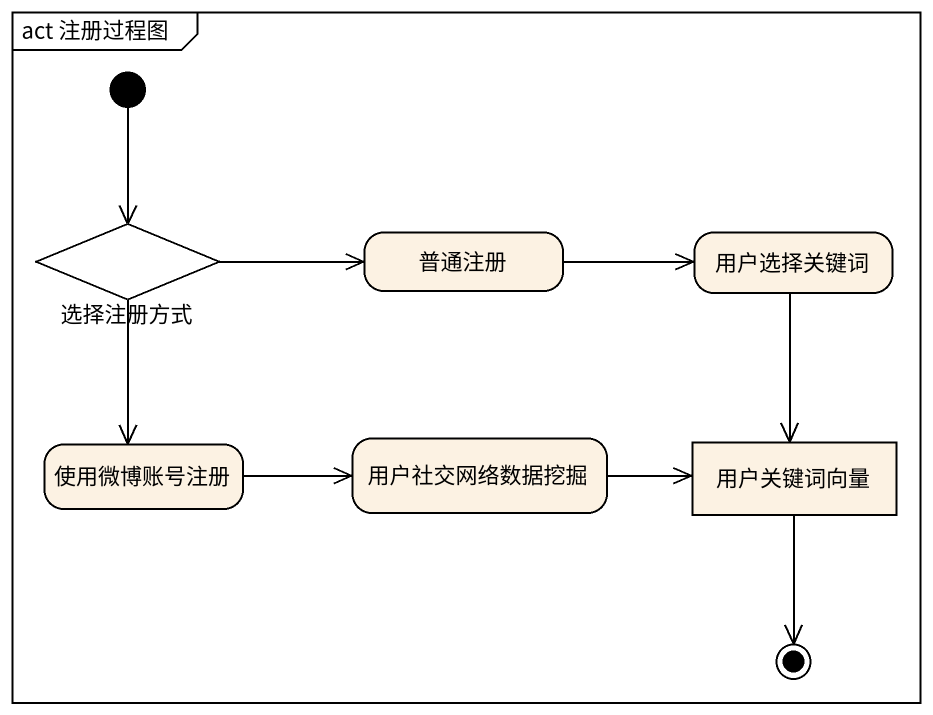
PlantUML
@startuml
mainframe act 注册过程图
hide empty description
state 选择注册方式 <<choice>>
state 普通注册
state 用户选择关键词
state 使用微博账号注册
state 用户社交网络数据挖掘
state 用户关键词向量 <<object>>
[*] --> 选择注册方式
选择注册方式 -right-> 普通注册
选择注册方式 --> 使用微博账号注册
普通注册 -right-> 用户选择关键词
用户选择关键词 --> 用户关键词向量
使用微博账号注册 -right-> 用户社交网络数据挖掘
用户社交网络数据挖掘 -right-> 用户关键词向量
用户关键词向量 --> [*]
@enduml
